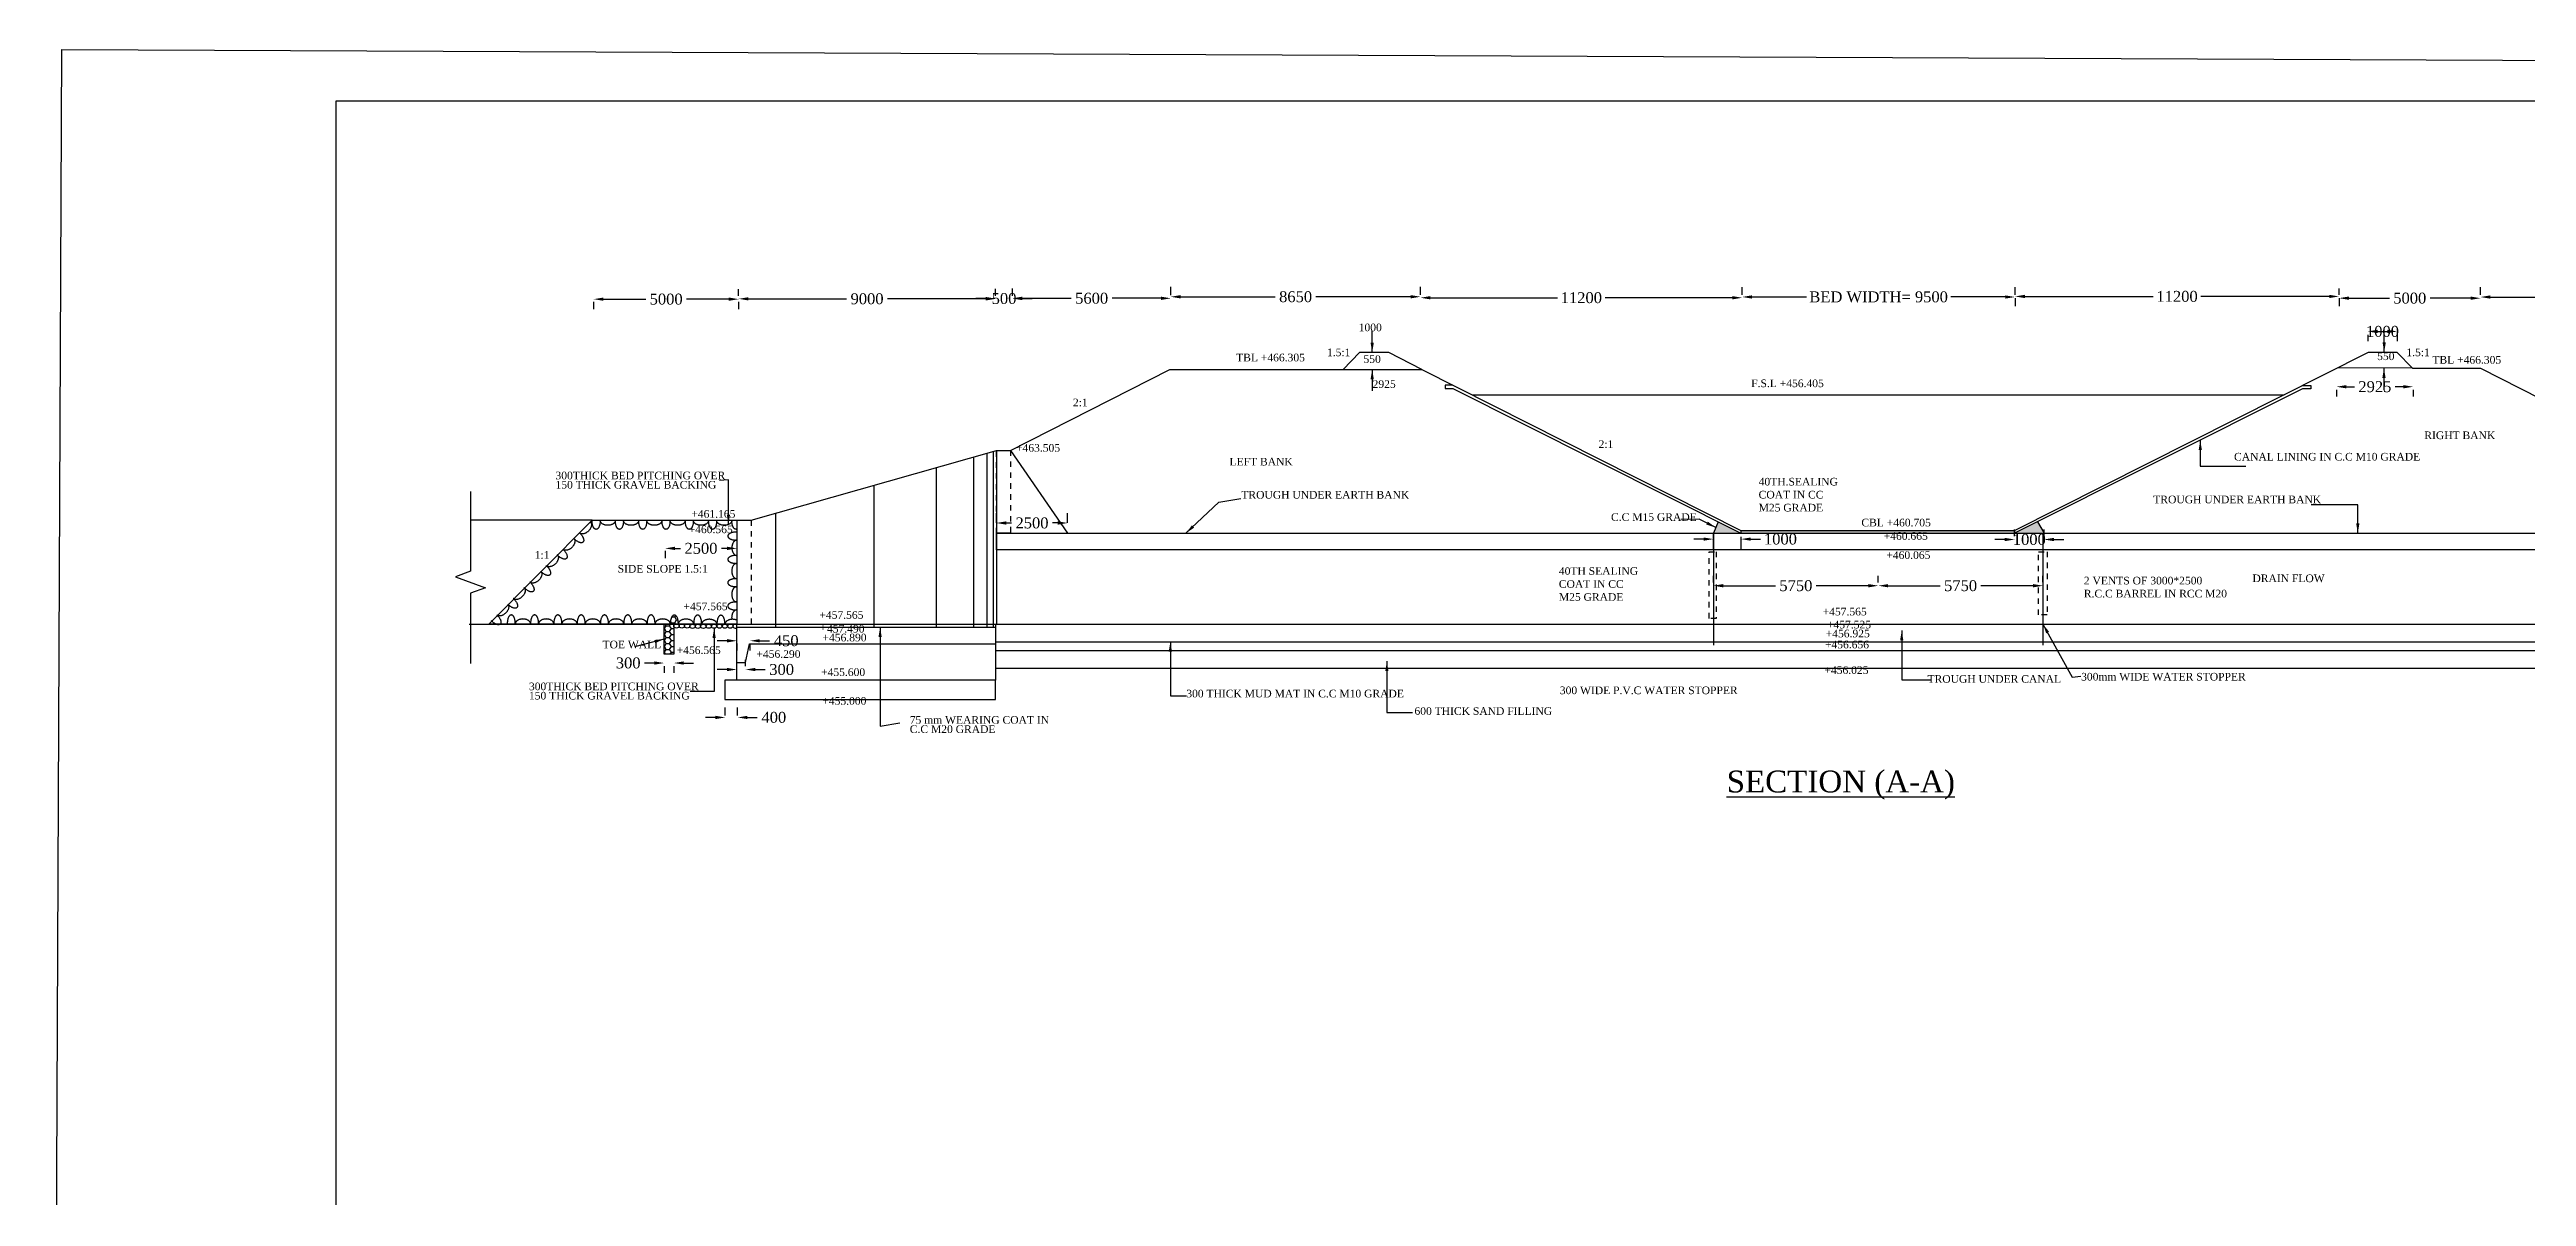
# Model space of a CAD drawing. Header units: inches. Extents: x 221.5 to 296.9, y 45.8 to 97.5.
# Drawn here: x 221.49 to 266.83, y 76.53 to 97.53 of the extents above; entities that cross this region are included whole.
import ezdxf

# ---------------------------------------------------------------- set-up
doc = ezdxf.new("R2010")
doc.units = ezdxf.units.IN
doc.header["$MEASUREMENT"] = 0
doc.linetypes.add('ACAD_ISO03W100', pattern=[30, 12, -18])
for name, color, linetype in [('DIMENSION', 7, 'Continuous'), ('DRAWING', 7, 'Continuous'), ('TEXT', 7, 'Continuous')]:
    doc.layers.add(name, color=color, linetype=linetype)
doc.styles.get("Standard").update_dxf_attribs({"font": 'TIMES_1.TTF', "height": 0.14})
doc.dimstyles.get("Standard").update_dxf_attribs({"dimtxt": 0.2, "dimasz": 0.18, "dimexe": 0.18, "dimexo": 0.0625, "dimgap": 0.09, "dimtad": 0, "dimtih": 1, "dimtoh": 1, "dimdec": 4, "dimzin": 0, "dimdsep": 46, "dimtxsty": 'Standard', "dimcen": 0.09, "dimadec": 0, "dimazin": 0, "dimtfac": 1, "dimtdec": 4, "dimtofl": 0, "dimtmove": 0, "dimatfit": 3, "dimfxl": 0, "dimtolj": 1, "dimtzin": 0, "dimarcsym": 0})
picture_1 = doc.add_image_def('image1.jpg', size_in_pixel=(7220, 4937))

# ---------------------------------------------------------------- blocks, each defined once
blk = doc.blocks.new('*D13')
at = {"layer": 'Defpoints', "color": 0, "transparency": 16777216}
for p in [(231.453, 92.973), (234.106, 92.973), (234.106, 92.958)]:
    blk.add_point(p, dxfattribs=at)
at = {"layer": 'DIMENSION', "color": 0, "lineweight": -2, "transparency": 16777216}
for p, q in [((231.633, 92.958), (232.407, 92.958)), ((233.926, 92.958), (233.153, 92.958)), ((231.453, 92.911), (231.453, 92.778)), ((234.106, 92.911), (234.106, 92.778))]:
    blk.add_line(p, q, dxfattribs=at)
at = {"layer": 'DIMENSION', "color": 0, "transparency": 16777216}
for points in [[(231.633, 92.988), (231.633, 92.928), (231.453, 92.958)], [(233.926, 92.988), (233.926, 92.928), (234.106, 92.958)]]:
    blk.add_solid(points, dxfattribs=at)
at = {"layer": 'DIMENSION', "color": 0, "transparency": 16777216, "insert": (232.78, 92.958), "char_height": 0.2, "attachment_point": 5}
blk.add_mtext('\\A1;5000', dxfattribs=at)
blk = doc.blocks.new('*D14')
at = {"layer": 'Defpoints', "color": 0, "transparency": 16777216}
for p in [(234.106, 92.958), (238.807, 92.964), (238.807, 92.958)]:
    blk.add_point(p, dxfattribs=at)
at = {"layer": 'DIMENSION', "color": 0, "lineweight": -2, "transparency": 16777216}
for p, q in [((234.106, 93.02), (234.106, 93.144)), ((234.286, 92.964), (236.083, 92.964)), ((238.627, 92.964), (236.831, 92.964)), ((238.807, 93.02), (238.807, 93.144))]:
    blk.add_line(p, q, dxfattribs=at)
at = {"layer": 'DIMENSION', "color": 0, "transparency": 16777216}
for points in [[(234.286, 92.994), (234.286, 92.934), (234.106, 92.964)], [(238.627, 92.994), (238.627, 92.934), (238.807, 92.964)]]:
    blk.add_solid(points, dxfattribs=at)
at = {"layer": 'DIMENSION', "color": 0, "transparency": 16777216, "insert": (236.457, 92.964), "char_height": 0.2, "attachment_point": 5}
blk.add_mtext('\\A1;9000', dxfattribs=at)
blk = doc.blocks.new('*D15')
at = {"layer": 'Defpoints', "color": 0, "transparency": 16777216}
for p in [(238.807, 92.958), (239.121, 92.969), (239.121, 92.958)]:
    blk.add_point(p, dxfattribs=at)
at = {"layer": 'DIMENSION', "color": 0, "lineweight": -2, "transparency": 16777216}
for p, q in [((238.627, 92.969), (238.447, 92.969)), ((238.807, 93.02), (238.807, 93.149)), ((239.121, 93.02), (239.121, 93.149)), ((239.301, 92.969), (239.481, 92.969))]:
    blk.add_line(p, q, dxfattribs=at)
at = {"layer": 'DIMENSION', "color": 0, "transparency": 16777216}
for points in [[(238.627, 92.999), (238.627, 92.939), (238.807, 92.969)], [(239.301, 92.999), (239.301, 92.939), (239.121, 92.969)]]:
    blk.add_solid(points, dxfattribs=at)
at = {"layer": 'DIMENSION', "color": 0, "transparency": 16777216, "insert": (238.964, 92.969), "char_height": 0.2, "attachment_point": 5}
blk.add_mtext('\\A1;500', dxfattribs=at)
blk = doc.blocks.new('*D16')
at = {"layer": 'Defpoints', "color": 0, "transparency": 16777216}
for p in [(239.121, 92.969), (242.015, 92.974), (242.015, 92.969)]:
    blk.add_point(p, dxfattribs=at)
at = {"layer": 'DIMENSION', "color": 0, "lineweight": -2, "transparency": 16777216}
for p, q in [((239.121, 93.031), (239.121, 93.154)), ((239.301, 92.974), (240.195, 92.974)), ((241.835, 92.974), (240.941, 92.974)), ((242.015, 93.031), (242.015, 93.154))]:
    blk.add_line(p, q, dxfattribs=at)
at = {"layer": 'DIMENSION', "color": 0, "transparency": 16777216}
for points in [[(239.301, 93.004), (239.301, 92.944), (239.121, 92.974)], [(241.835, 93.004), (241.835, 92.944), (242.015, 92.974)]]:
    blk.add_solid(points, dxfattribs=at)
at = {"layer": 'DIMENSION', "color": 0, "transparency": 16777216, "insert": (240.568, 92.974), "char_height": 0.2, "attachment_point": 5}
blk.add_mtext('\\A1;5600', dxfattribs=at)
blk = doc.blocks.new('*D17')
at = {"layer": 'Defpoints', "color": 0, "transparency": 16777216}
for p in [(242.015, 92.974), (246.586, 93.002), (246.586, 92.974)]:
    blk.add_point(p, dxfattribs=at)
at = {"layer": 'DIMENSION', "color": 0, "lineweight": -2, "transparency": 16777216}
for p, q in [((242.015, 93.036), (242.015, 93.182)), ((242.195, 93.002), (243.929, 93.002)), ((246.406, 93.002), (244.671, 93.002)), ((246.586, 93.036), (246.586, 93.182))]:
    blk.add_line(p, q, dxfattribs=at)
at = {"layer": 'DIMENSION', "color": 0, "transparency": 16777216}
for points in [[(242.195, 93.032), (242.195, 92.972), (242.015, 93.002)], [(246.406, 93.032), (246.406, 92.972), (246.586, 93.002)]]:
    blk.add_solid(points, dxfattribs=at)
at = {"layer": 'DIMENSION', "color": 0, "transparency": 16777216, "insert": (244.3, 93.002), "char_height": 0.2, "attachment_point": 5}
blk.add_mtext('\\A1;8650', dxfattribs=at)
blk = doc.blocks.new('*D18')
at = {"layer": 'Defpoints', "color": 0, "transparency": 16777216}
for p in [(246.586, 92.974), (252.474, 92.984), (252.474, 92.974)]:
    blk.add_point(p, dxfattribs=at)
at = {"layer": 'DIMENSION', "color": 0, "lineweight": -2, "transparency": 16777216}
for p, q in [((246.586, 93.036), (246.586, 93.164)), ((246.766, 92.984), (249.094, 92.984)), ((252.294, 92.984), (249.967, 92.984)), ((252.474, 93.036), (252.474, 93.164))]:
    blk.add_line(p, q, dxfattribs=at)
at = {"layer": 'DIMENSION', "color": 0, "transparency": 16777216}
for points in [[(246.766, 93.014), (246.766, 92.954), (246.586, 92.984)], [(252.294, 93.014), (252.294, 92.954), (252.474, 92.984)]]:
    blk.add_solid(points, dxfattribs=at)
at = {"layer": 'DIMENSION', "color": 0, "transparency": 16777216, "insert": (249.53, 92.984), "char_height": 0.2, "attachment_point": 5}
blk.add_mtext('\\A1;11200', dxfattribs=at)
blk = doc.blocks.new('*D19')
at = {"layer": 'Defpoints', "color": 0, "transparency": 16777216}
for p in [(252.474, 92.974), (257.468, 92.998), (257.468, 92.974)]:
    blk.add_point(p, dxfattribs=at)
at = {"layer": 'DIMENSION', "color": 0, "lineweight": -2, "transparency": 16777216}
for p, q in [((252.474, 93.036), (252.474, 93.178)), ((252.654, 92.998), (253.649, 92.998)), ((257.288, 92.998), (256.293, 92.998)), ((257.468, 93.036), (257.468, 93.178))]:
    blk.add_line(p, q, dxfattribs=at)
at = {"layer": 'DIMENSION', "color": 0, "transparency": 16777216}
for points in [[(252.654, 93.028), (252.654, 92.968), (252.474, 92.998)], [(257.288, 93.028), (257.288, 92.968), (257.468, 92.998)]]:
    blk.add_solid(points, dxfattribs=at)
at = {"layer": 'DIMENSION', "color": 0, "transparency": 16777216, "insert": (254.971, 92.998), "char_height": 0.2, "attachment_point": 5}
blk.add_mtext('\\A1;BED WIDTH= 9500', dxfattribs=at)
blk = doc.blocks.new('*D20')
at = {"layer": 'Defpoints', "color": 0, "transparency": 16777216}
for p in [(257.468, 93.036), (263.397, 93.036), (263.397, 93.008)]:
    blk.add_point(p, dxfattribs=at)
at = {"layer": 'DIMENSION', "color": 0, "lineweight": -2, "transparency": 16777216}
for p, q in [((257.468, 92.974), (257.468, 92.828)), ((257.648, 93.008), (259.996, 93.008)), ((263.217, 93.008), (260.869, 93.008)), ((263.397, 92.974), (263.397, 92.828))]:
    blk.add_line(p, q, dxfattribs=at)
at = {"layer": 'DIMENSION', "color": 0, "transparency": 16777216}
for points in [[(257.648, 93.038), (257.648, 92.978), (257.468, 93.008)], [(263.217, 93.038), (263.217, 92.978), (263.397, 93.008)]]:
    blk.add_solid(points, dxfattribs=at)
at = {"layer": 'DIMENSION', "color": 0, "transparency": 16777216, "insert": (260.433, 93.008), "char_height": 0.2, "attachment_point": 5}
blk.add_mtext('\\A1;11200', dxfattribs=at)
blk = doc.blocks.new('*D21')
at = {"layer": 'Defpoints', "color": 0, "transparency": 16777216}
for p in [(263.397, 92.974), (265.987, 92.976), (265.987, 92.974)]:
    blk.add_point(p, dxfattribs=at)
at = {"layer": 'DIMENSION', "color": 0, "lineweight": -2, "transparency": 16777216}
for p, q in [((263.397, 93.036), (263.397, 93.156)), ((263.577, 92.976), (264.319, 92.976)), ((265.807, 92.976), (265.065, 92.976)), ((265.987, 93.036), (265.987, 93.156))]:
    blk.add_line(p, q, dxfattribs=at)
at = {"layer": 'DIMENSION', "color": 0, "transparency": 16777216}
for points in [[(263.577, 93.006), (263.577, 92.946), (263.397, 92.976)], [(265.807, 93.006), (265.807, 92.946), (265.987, 92.976)]]:
    blk.add_solid(points, dxfattribs=at)
at = {"layer": 'DIMENSION', "color": 0, "transparency": 16777216, "insert": (264.692, 92.976), "char_height": 0.2, "attachment_point": 5}
blk.add_mtext('\\A1;5000', dxfattribs=at)
blk = doc.blocks.new('*D22')
at = {"layer": 'Defpoints', "color": 0, "transparency": 16777216}
for p in [(265.987, 92.974), (268.921, 92.997), (268.921, 92.974)]:
    blk.add_point(p, dxfattribs=at)
at = {"layer": 'DIMENSION', "color": 0, "lineweight": -2, "transparency": 16777216}
for p, q in [((265.987, 93.036), (265.987, 93.177)), ((266.167, 92.997), (267.081, 92.997)), ((268.741, 92.997), (267.827, 92.997)), ((268.921, 93.036), (268.921, 93.177))]:
    blk.add_line(p, q, dxfattribs=at)
at = {"layer": 'DIMENSION', "color": 0, "transparency": 16777216}
for points in [[(266.167, 93.027), (266.167, 92.967), (265.987, 92.997)], [(268.741, 93.027), (268.741, 92.967), (268.921, 92.997)]]:
    blk.add_solid(points, dxfattribs=at)
at = {"layer": 'DIMENSION', "color": 0, "transparency": 16777216, "insert": (267.454, 92.997), "char_height": 0.2, "attachment_point": 5}
blk.add_mtext('\\A1;5600', dxfattribs=at)
blk = doc.blocks.new('*D24')
at = {"layer": 'Defpoints', "color": 0, "transparency": 16777216}
for p in [(263.922, 92.369), (264.463, 92.369), (264.463, 92.367)]:
    blk.add_point(p, dxfattribs=at)
at = {"layer": 'DIMENSION', "color": 0, "lineweight": -2, "transparency": 16777216}
for p, q in [((263.922, 92.307), (263.922, 92.187)), ((264.102, 92.367), (264.283, 92.367)), ((264.463, 92.307), (264.463, 92.187))]:
    blk.add_line(p, q, dxfattribs=at)
at = {"layer": 'DIMENSION', "color": 0, "transparency": 16777216}
for points in [[(264.102, 92.397), (264.102, 92.337), (263.922, 92.367)], [(264.283, 92.397), (264.283, 92.337), (264.463, 92.367)]]:
    blk.add_solid(points, dxfattribs=at)
at = {"layer": 'DIMENSION', "color": 0, "transparency": 16777216, "insert": (264.192, 92.367), "char_height": 0.2, "attachment_point": 5}
blk.add_mtext('\\A1;1000', dxfattribs=at)
blk = doc.blocks.new('*D25')
at = {"layer": 'Defpoints', "color": 0, "transparency": 16777216}
for p in [(263.349, 91.363), (264.756, 91.363), (264.756, 91.355)]:
    blk.add_point(p, dxfattribs=at)
at = {"layer": 'DIMENSION', "color": 0, "lineweight": -2, "transparency": 16777216}
for p, q in [((263.349, 91.3), (263.349, 91.175)), ((263.529, 91.355), (263.68, 91.355)), ((264.576, 91.355), (264.425, 91.355)), ((264.756, 91.3), (264.756, 91.175))]:
    blk.add_line(p, q, dxfattribs=at)
at = {"layer": 'DIMENSION', "color": 0, "transparency": 16777216}
for points in [[(263.529, 91.385), (263.529, 91.325), (263.349, 91.355)], [(264.576, 91.385), (264.576, 91.325), (264.756, 91.355)]]:
    blk.add_solid(points, dxfattribs=at)
at = {"layer": 'DIMENSION', "color": 0, "transparency": 16777216, "insert": (264.053, 91.355), "char_height": 0.2, "attachment_point": 5}
blk.add_mtext('\\A1;2925', dxfattribs=at)
blk = doc.blocks.new('*D28')
at = {"layer": 'Defpoints', "color": 0, "transparency": 16777216}
for p in [(232.759, 88.414), (234.075, 88.414), (232.759, 88.396)]:
    blk.add_point(p, dxfattribs=at)
at = {"layer": 'DIMENSION', "color": 0, "lineweight": -2, "transparency": 16777216}
for p, q in [((232.759, 88.351), (232.759, 88.216)), ((232.939, 88.396), (233.04, 88.396)), ((233.895, 88.396), (233.794, 88.396)), ((234.075, 88.351), (234.075, 88.216))]:
    blk.add_line(p, q, dxfattribs=at)
at = {"layer": 'DIMENSION', "color": 0, "transparency": 16777216}
for points in [[(232.939, 88.426), (232.939, 88.366), (232.759, 88.396)], [(233.895, 88.426), (233.895, 88.366), (234.075, 88.396)]]:
    blk.add_solid(points, dxfattribs=at)
at = {"layer": 'DIMENSION', "color": 0, "transparency": 16777216, "insert": (233.417, 88.396), "char_height": 0.2, "attachment_point": 5}
blk.add_mtext('\\A1;2500', dxfattribs=at)
blk = doc.blocks.new('*D29')
at = {"layer": 'Defpoints', "color": 0, "transparency": 16777216}
for p in [(234.075, 86.718), (234.314, 86.718), (234.314, 86.705)]:
    blk.add_point(p, dxfattribs=at)
at = {"layer": 'DIMENSION', "color": 0, "lineweight": -2, "transparency": 16777216}
for p, q in [((233.895, 86.705), (233.715, 86.705)), ((234.075, 86.655), (234.075, 86.525)), ((234.314, 86.655), (234.314, 86.525)), ((234.494, 86.705), (234.674, 86.705))]:
    blk.add_line(p, q, dxfattribs=at)
at = {"layer": 'DIMENSION', "color": 0, "transparency": 16777216}
for points in [[(233.895, 86.735), (233.895, 86.675), (234.075, 86.705)], [(234.494, 86.735), (234.494, 86.675), (234.314, 86.705)]]:
    blk.add_solid(points, dxfattribs=at)
at = {"layer": 'DIMENSION', "color": 0, "transparency": 16777216, "insert": (234.978, 86.705), "char_height": 0.2, "attachment_point": 5}
blk.add_mtext('\\A1;450', dxfattribs=at)
blk = doc.blocks.new('*D30')
at = {"layer": 'Defpoints', "color": 0, "transparency": 16777216}
for p in [(234.075, 86.176), (234.234, 86.179), (234.234, 86.176)]:
    blk.add_point(p, dxfattribs=at)
at = {"layer": 'DIMENSION', "color": 0, "lineweight": -2, "transparency": 16777216}
for p, q in [((233.895, 86.179), (233.715, 86.179)), ((234.075, 86.239), (234.075, 86.359)), ((234.234, 86.239), (234.234, 86.359)), ((234.414, 86.179), (234.594, 86.179))]:
    blk.add_line(p, q, dxfattribs=at)
at = {"layer": 'DIMENSION', "color": 0, "transparency": 16777216}
for points in [[(233.895, 86.209), (233.895, 86.149), (234.075, 86.179)], [(234.414, 86.209), (234.414, 86.149), (234.234, 86.179)]]:
    blk.add_solid(points, dxfattribs=at)
at = {"layer": 'DIMENSION', "color": 0, "transparency": 16777216, "insert": (234.894, 86.179), "char_height": 0.2, "attachment_point": 5}
blk.add_mtext('\\A1;300', dxfattribs=at)
blk = doc.blocks.new('*D31')
at = {"layer": 'Defpoints', "color": 0, "transparency": 16777216}
for p in [(233.863, 85.277), (234.088, 85.302), (234.088, 85.277)]:
    blk.add_point(p, dxfattribs=at)
at = {"layer": 'DIMENSION', "color": 0, "lineweight": -2, "transparency": 16777216}
for p, q in [((233.683, 85.302), (233.503, 85.302)), ((233.863, 85.339), (233.863, 85.482)), ((234.088, 85.339), (234.088, 85.482)), ((234.268, 85.302), (234.448, 85.302))]:
    blk.add_line(p, q, dxfattribs=at)
at = {"layer": 'DIMENSION', "color": 0, "transparency": 16777216}
for points in [[(233.683, 85.332), (233.683, 85.272), (233.863, 85.302)], [(234.268, 85.332), (234.268, 85.272), (234.088, 85.302)]]:
    blk.add_solid(points, dxfattribs=at)
at = {"layer": 'DIMENSION', "color": 0, "transparency": 16777216, "insert": (234.751, 85.302), "char_height": 0.2, "attachment_point": 5}
blk.add_mtext('\\A1;400', dxfattribs=at)
blk = doc.blocks.new('*D32')
at = {"layer": 'Defpoints', "color": 0, "transparency": 16777216}
for p in [(232.745, 86.305), (232.919, 86.305), (232.919, 86.298)]:
    blk.add_point(p, dxfattribs=at)
at = {"layer": 'DIMENSION', "color": 0, "lineweight": -2, "transparency": 16777216}
for p, q in [((232.565, 86.298), (232.385, 86.298)), ((232.745, 86.242), (232.745, 86.118)), ((232.919, 86.242), (232.919, 86.118)), ((233.099, 86.298), (233.279, 86.298))]:
    blk.add_line(p, q, dxfattribs=at)
at = {"layer": 'DIMENSION', "color": 0, "transparency": 16777216}
for points in [[(232.565, 86.328), (232.565, 86.268), (232.745, 86.298)], [(233.099, 86.328), (233.099, 86.268), (232.919, 86.298)]]:
    blk.add_solid(points, dxfattribs=at)
at = {"layer": 'DIMENSION', "color": 0, "transparency": 16777216, "insert": (232.085, 86.298), "char_height": 0.2, "attachment_point": 5}
blk.add_mtext('\\A1;300', dxfattribs=at)
blk = doc.blocks.new('*D33')
at = {"layer": 'Defpoints', "color": 0, "transparency": 16777216}
for p in [(257.459, 88.559), (257.999, 88.559), (257.999, 88.559)]:
    blk.add_point(p, dxfattribs=at)
at = {"layer": 'DIMENSION', "color": 0, "lineweight": -2, "transparency": 16777216}
for p, q in [((257.279, 88.559), (257.099, 88.559)), ((257.459, 88.622), (257.459, 88.739)), ((257.999, 88.622), (257.999, 88.739)), ((258.179, 88.559), (258.359, 88.559))]:
    blk.add_line(p, q, dxfattribs=at)
at = {"layer": 'DIMENSION', "color": 0, "transparency": 16777216}
for points in [[(257.279, 88.589), (257.279, 88.529), (257.459, 88.559)], [(258.179, 88.589), (258.179, 88.529), (257.999, 88.559)]]:
    blk.add_solid(points, dxfattribs=at)
at = {"layer": 'DIMENSION', "color": 0, "transparency": 16777216, "insert": (257.729, 88.559), "char_height": 0.2, "attachment_point": 5}
blk.add_mtext('\\A1;1000', dxfattribs=at)
blk = doc.blocks.new('*D34')
at = {"layer": 'Defpoints', "color": 0, "transparency": 16777216}
for p in [(251.947, 88.672), (252.451, 88.672), (252.451, 88.566)]:
    blk.add_point(p, dxfattribs=at)
at = {"layer": 'DIMENSION', "color": 0, "lineweight": -2, "transparency": 16777216}
for p, q in [((251.767, 88.566), (251.587, 88.566)), ((251.947, 88.61), (251.947, 88.386)), ((252.451, 88.61), (252.451, 88.386)), ((252.631, 88.566), (252.811, 88.566))]:
    blk.add_line(p, q, dxfattribs=at)
at = {"layer": 'DIMENSION', "color": 0, "transparency": 16777216}
for points in [[(251.767, 88.596), (251.767, 88.536), (251.947, 88.566)], [(252.631, 88.596), (252.631, 88.536), (252.451, 88.566)]]:
    blk.add_solid(points, dxfattribs=at)
at = {"layer": 'DIMENSION', "color": 0, "transparency": 16777216, "insert": (253.174, 88.566), "char_height": 0.2, "attachment_point": 5}
blk.add_mtext('\\A1;1000', dxfattribs=at)
blk = doc.blocks.new('*D35')
at = {"layer": 'Defpoints', "color": 0, "transparency": 16777216}
for p in [(251.947, 87.71), (254.965, 87.713), (254.965, 87.71)]:
    blk.add_point(p, dxfattribs=at)
at = {"layer": 'DIMENSION', "color": 0, "lineweight": -2, "transparency": 16777216}
for p, q in [((251.947, 87.772), (251.947, 87.893)), ((252.127, 87.713), (253.083, 87.713)), ((254.785, 87.713), (253.829, 87.713)), ((254.965, 87.772), (254.965, 87.893))]:
    blk.add_line(p, q, dxfattribs=at)
at = {"layer": 'DIMENSION', "color": 0, "transparency": 16777216}
for points in [[(252.127, 87.743), (252.127, 87.683), (251.947, 87.713)], [(254.785, 87.743), (254.785, 87.683), (254.965, 87.713)]]:
    blk.add_solid(points, dxfattribs=at)
at = {"layer": 'DIMENSION', "color": 0, "transparency": 16777216, "insert": (253.456, 87.713), "char_height": 0.2, "attachment_point": 5}
blk.add_mtext('\\A1;5750', dxfattribs=at)
blk = doc.blocks.new('*D36')
at = {"layer": 'Defpoints', "color": 0, "transparency": 16777216}
for p in [(254.965, 87.713), (257.978, 87.713), (257.978, 87.713)]:
    blk.add_point(p, dxfattribs=at)
at = {"layer": 'DIMENSION', "color": 0, "lineweight": -2, "transparency": 16777216}
for p, q in [((254.965, 87.775), (254.965, 87.893)), ((255.145, 87.713), (256.098, 87.713)), ((257.798, 87.713), (256.844, 87.713)), ((257.978, 87.775), (257.978, 87.893))]:
    blk.add_line(p, q, dxfattribs=at)
at = {"layer": 'DIMENSION', "color": 0, "transparency": 16777216}
for points in [[(255.145, 87.743), (255.145, 87.683), (254.965, 87.713)], [(257.798, 87.743), (257.798, 87.683), (257.978, 87.713)]]:
    blk.add_solid(points, dxfattribs=at)
at = {"layer": 'DIMENSION', "color": 0, "transparency": 16777216, "insert": (256.471, 87.713), "char_height": 0.2, "attachment_point": 5}
blk.add_mtext('\\A1;5750 ', dxfattribs=at)
blk = doc.blocks.new('*D38')
at = {"layer": 'Defpoints', "color": 0, "transparency": 16777216}
for p in [(238.824, 88.861), (238.824, 88.804), (240.128, 88.804)]:
    blk.add_point(p, dxfattribs=at)
at = {"layer": 'DIMENSION', "color": 0, "lineweight": -2, "transparency": 16777216}
for p, q in [((238.824, 88.866), (238.824, 89.041)), ((239.004, 88.861), (239.099, 88.861)), ((239.948, 88.861), (239.853, 88.861)), ((240.128, 88.866), (240.128, 89.041))]:
    blk.add_line(p, q, dxfattribs=at)
at = {"layer": 'DIMENSION', "color": 0, "transparency": 16777216}
for points in [[(239.004, 88.891), (239.004, 88.831), (238.824, 88.861)], [(239.948, 88.891), (239.948, 88.831), (240.128, 88.861)]]:
    blk.add_solid(points, dxfattribs=at)
at = {"layer": 'DIMENSION', "color": 0, "transparency": 16777216, "insert": (239.476, 88.861), "char_height": 0.2, "attachment_point": 5}
blk.add_mtext('\\A1;2500', dxfattribs=at)

msp = doc.modelspace()

# ---------------------------------------------------------------- hatches: boundary and pattern name
at = {"layer": 'DRAWING'}
h = msp.add_hatch(dxfattribs=at)
h.set_pattern_fill('AR-CONC', color=256, scale=0.005, style=0)
h.set_pattern_definition([(50, (0, 0), (0.035863009, -0.0031376067), [0.00375, -0.04125]), (355, (0, 0), (-0.0069375667, 0.0376096067), [0.003, -0.033]), (100.4514, (0.00299, -0.00026), (0.028925469, 0.034471977), [0.0031870095, -0.0350571056]), (46.1842, (0, 0.01), (0.0533620524, -0.008275951), [0.005625, -0.061875]), (96.6356, (0.004447, 0.00931), (0.046733135, 0.048705894), [0.004780514, -0.05258565]), (351.1842, (0, 0.01), (0.046733097, 0.04870593), [0.0045, -0.0495]), (21, (0.005, 0.0075), (0.0298453526, -0.0201309445), [0.00375, -0.04125]), (326, (0.005, 0.0075), (0.0121657666, 0.0362575023), [0.003, -0.033]), (71.4514, (0.007487, 0.005822), (0.0420111314, 0.016126525), [0.0031870095, -0.0350571056]), (37.5, (0, 0), (0.00060799277, 0.0166446927), [0, -0.0326, 0, -0.0335, 0, -0.033125]), (7.5, (0, 0), (0.0131534769, 0.0197205856), [0, -0.0191, 0, -0.03185, 0, -0.012625]), (327.5, (-0.01115, 0), (0.0266911218, -0.0011277436), [0, -0.0125, 0, -0.039, 0, -0.05175]), (317.5, (-0.01615, 0), (0.0291593085, 0.0050052491), [0, -0.01625, 0, -0.0259, 0, -0.03675])])
h.paths.add_polyline_path([(252.03469, 88.8817), (251.94683, 88.67245), (252.45099, 88.67245)])
h.paths.add_polyline_path([(257.45923, 88.72178), (252.45099, 88.72178), (252.45099, 88.67245), (257.45923, 88.67245)])
h.paths.add_polyline_path([(257.88121, 88.88402), (257.45923, 88.67245), (257.99977, 88.67245)])
h = msp.add_hatch(dxfattribs=at)
h.set_pattern_fill('HONEY', color=256, scale=0.5, style=0)
edge = h.paths.add_edge_path()
edge.add_line((232.9192, 87.0121), (232.85758, 87.0121))
edge.add_ellipse((232.93021, 87.02761), major_axis=(0, 0.1484), ratio=0.49206342, start_angle=455.998984, end_angle=456.73639, ccw=False)
edge.add_ellipse((232.93021, 87.02761), major_axis=(0, 0.1484), ratio=0.49206342, start_angle=264.001016, end_angle=455.998984)
edge.add_line((232.85758, 87.0121), (232.745, 87.0121))
edge.add_line((232.745, 87.0121), (232.745, 86.46075))
edge.add_line((232.745, 86.46075), (232.9192, 86.46075))
edge.add_line((232.9192, 86.46075), (232.9192, 87.0121))
h = msp.add_hatch(dxfattribs=at)
h.set_pattern_fill('HEX', color=256, scale=0.09, style=0)
edge = h.paths.add_edge_path()
edge.add_line((232.9192, 87.0121), (232.85758, 87.0121))
edge.add_ellipse((232.93021, 87.02761), major_axis=(0, 0.1484), ratio=0.49206342, start_angle=455.998984, end_angle=456.73639, ccw=False)
edge.add_ellipse((232.93021, 87.02761), major_axis=(0, 0.1484), ratio=0.49206342, start_angle=453.548338, end_angle=455.998984)
edge.add_line((232.85758, 87.0121), (232.745, 87.0121))
edge.add_line((232.745, 87.0121), (232.745, 86.46075))
edge.add_line((232.745, 86.46075), (232.9192, 86.46075))
edge.add_line((232.9192, 86.46075), (232.9192, 87.0121))
edge = h.paths.add_edge_path()
edge.add_line((232.9192, 87.0121), (232.85758, 87.0121))
edge.add_ellipse((232.93021, 87.02761), major_axis=(0, 0.1484), ratio=0.49206342, start_angle=455.998984, end_angle=456.73639, ccw=False)
edge.add_ellipse((232.93021, 87.02761), major_axis=(0, 0.1484), ratio=0.49206342, start_angle=453.548338, end_angle=455.998984)
edge.add_line((232.85758, 87.0121), (232.745, 87.0121))
edge.add_line((232.745, 87.0121), (232.745, 86.46075))
edge.add_line((232.745, 86.46075), (232.9192, 86.46075))
edge.add_line((232.9192, 86.46075), (232.9192, 87.0121))

# ---------------------------------------------------------------- linework, layer by layer
at = {"layer": 'DIMENSION'}
msp.add_lwpolyline([(226.739, 96.58644), (292.83485, 96.58644), (292.83485, 48.2), (226.739, 48.2)], close=True, dxfattribs=at)
at = {"layer": 'DRAWING'}
for p, q in [((238.82434, 90.18783), (239.08237, 90.18783)), ((239.08237, 88.67245), (238.82434, 88.67245))]:
    msp.add_line(p, q, dxfattribs=at)
at = {"layer": 'DRAWING', "linetype": 'ACAD_ISO03W100', "ltscale": 0.005}
for p, q in [((238.82434, 88.67245), (238.82434, 90.18783)), ((239.08237, 90.18783), (239.08237, 88.67245))]:
    msp.add_line(p, q, dxfattribs=at)
at = {"layer": 'DRAWING'}
for points in [[(239.08237, 90.18783), (242.00059, 91.6713), (246.56495, 91.6713), (246.61244, 91.6713), (252.45099, 88.72178), (252.45099, 88.67245)], [(246.61244, 91.6713), (246.0039, 91.98117), (245.47278, 91.98117), (245.16801, 91.6713)], [(257.45923, 88.72178), (263.93502, 91.9856), (264.45723, 91.9856), (264.74056, 91.69229), (263.3754, 91.70356)], [(264.74056, 91.69229), (265.98617, 91.69229), (268.92804, 90.19974)], [(247.17877, 91.3852), (247.03486, 91.3852), (247.03486, 91.32178), (247.17997, 91.32178), (252.45099, 88.67245)], [(247.53099, 91.20727), (262.39232, 91.20808)], [(262.73048, 91.37852), (262.88378, 91.37852), (262.88378, 91.31417), (262.72838, 91.31417), (257.45923, 88.67245)], [(234.07456, 88.91081), (234.33765, 88.91081), (238.82434, 90.18783), (238.82434, 87.0121)], [(237.72058, 89.87367), (237.72058, 86.95279)], [(238.40461, 90.06837), (238.40461, 86.95279)], [(238.64989, 90.13818), (238.64989, 86.95279)], [(238.76273, 90.17029), (238.76273, 86.95279)], [(239.08237, 90.18783), (240.1266, 88.67245)], [(236.5792, 89.54881), (236.5792, 86.95279)], [(231.4258, 88.91081), (229.19754, 88.91081)], [(234.78261, 89.03745), (234.78261, 86.95279)], [(252.03469, 88.8817), (251.94683, 88.67245)], [(257.88121, 88.88402), (257.99977, 88.67245)], [(252.45099, 88.72178), (257.45923, 88.72178), (257.45923, 88.67245)], [(257.97776, 88.67245), (257.97776, 86.62488)], [(251.94683, 88.36965), (251.94683, 86.62566)], [(229.17644, 87.0121), (272.73947, 87.0121)], [(234.07456, 86.95279), (238.80806, 86.95279)], [(234.07456, 86.31001), (234.23273, 86.31001), (234.30817, 86.65139), (238.80476, 86.65139), (238.80806, 86.65139)], [(238.80806, 86.68789), (269.17407, 86.68789)], [(238.80806, 86.5269), (269.17407, 86.5269)], [(238.80806, 86.20635), (269.17407, 86.20635)]]:
    msp.add_lwpolyline(points, dxfattribs=at)
at = {"layer": 'DRAWING', "linetype": 'Continuous'}
msp.add_lwpolyline([(229.19754, 89.43666), (229.19754, 87.97667), (228.92279, 87.87667), (229.47228, 87.67667), (229.19754, 87.57667), (229.19754, 86.29182)], dxfattribs=at)
at = {"layer": 'DRAWING'}
for points in [[(234.07456, 87.0121), (229.53679, 87.0121), (231.4258, 88.91081), (234.07456, 88.91081)], [(238.82434, 88.67245), (251.94683, 88.67245), (251.94683, 88.36965), (238.82434, 88.36965)], [(251.94683, 88.67245), (269.18189, 88.67245), (269.18189, 88.37106), (251.94683, 88.36965)], [(232.745, 87.0121), (232.9192, 87.0121), (232.9192, 86.46075), (232.745, 86.46075)], [(234.07456, 87.0121), (238.80806, 87.0121), (238.80806, 85.98596), (234.07456, 85.98596)], [(238.80806, 85.98596), (233.85487, 85.98596), (233.85487, 85.63236), (238.80806, 85.63236)]]:
    msp.add_lwpolyline(points, close=True, dxfattribs=at)
at = {"layer": 'DRAWING', "linetype": 'ACAD_ISO03W100', "ltscale": 0.005}
msp.add_lwpolyline([(234.33765, 88.91081), (234.33765, 87.0121)], dxfattribs=at)
for points in [[(251.86797, 88.33449), (251.9971, 88.33449), (251.9971, 87.11534), (251.86797, 87.11534)], [(257.89782, 88.33556), (258.05251, 88.33556), (258.05251, 87.17937), (257.89782, 87.17937)]]:
    msp.add_lwpolyline(points, close=True, dxfattribs=at)
at = {"layer": 'DRAWING', "linetype": 'ACAD_ISO03W100', "extrusion": (0, 0, -1)}
for centre, major_axis, ratio, start_param, end_param in [((231.2939, 88.77963), (-0.09991, -0.09902), 0.6527888, 3.14159265, 6.28318531), ((231.49832, 88.8934), (0, -0.1484), 0.49206342, 4.5948168, 7.97155381), ((231.71151, 88.91081), (-0.14067, 0), 0.6527888, 3.14159265, 6.28318531), ((231.92469, 88.8934), (0, -0.1484), 0.49206342, 4.5948168, 7.97155381), ((232.13788, 88.91081), (-0.14067, 0), 0.6527888, 3.14159265, 6.28318531), ((232.35106, 88.8934), (0, -0.1484), 0.49206342, 4.5948168, 7.97155381), ((232.56425, 88.91081), (-0.14067, 0), 0.6527888, 3.14159265, 6.28318531), ((232.77743, 88.8934), (0, -0.1484), 0.49206342, 4.5948168, 7.97155381), ((232.99062, 88.91081), (-0.14067, 0), 0.6527888, 3.14159265, 6.28318531), ((233.20381, 88.8934), (0, -0.1484), 0.49206342, 4.5948168, 7.97155381), ((233.41699, 88.91081), (-0.14067, 0), 0.6527888, 3.14159265, 6.28318531), ((233.63018, 88.8934), (0, -0.1484), 0.49206342, 4.5948168, 7.97155381), ((233.84336, 88.91081), (-0.14067, 0), 0.6527888, 3.14159265, 6.28318531), ((234.05655, 88.8934), (0, -0.1484), 0.49206342, 6.03396817, 7.97155381), ((230.99106, 88.4795), (-0.09991, -0.09902), 0.6527888, 3.14159265, 6.28318531), ((231.15473, 88.6172), (0.10446, -0.1054), 0.49206342, 4.5948168, 7.97155381), ((230.38537, 87.87923), (-0.09991, -0.09902), 0.6527888, 3.14159265, 6.28318531), ((230.54905, 88.01694), (0.10446, -0.1054), 0.49206342, 4.5948168, 7.97155381), ((230.68822, 88.17937), (-0.09991, -0.09902), 0.6527888, 3.14159265, 6.28318531), ((230.85189, 88.31707), (0.10446, -0.1054), 0.49206342, 4.5948168, 7.97155381), ((230.08253, 87.5791), (-0.09991, -0.09902), 0.6527888, 3.14159265, 6.28318531), ((230.08253, 87.5791), (-0.09991, -0.09902), 0.6527888, 3.14159265, 4.31974476), ((230.24621, 87.7168), (0.10446, -0.1054), 0.49206342, 4.5948168, 7.97155381), ((229.64053, 87.11654), (0.10446, -0.1054), 0.49206342, 4.5948168, 7.97155381), ((229.77969, 87.27897), (-0.09991, -0.09902), 0.6527888, 3.14159265, 6.28318531), ((229.94337, 87.41667), (0.10446, -0.1054), 0.49206342, 4.5948168, 7.97155381)]:
    msp.add_ellipse(centre, major_axis=major_axis, ratio=ratio, start_param=start_param, end_param=end_param, dxfattribs=at)
at = {"layer": 'DRAWING', "linetype": 'ACAD_ISO03W100'}
for centre, major_axis, ratio, start_param, end_param in [((234.05715, 88.62114), (-0.1484, 0), 0.49206342, 4.5948168, 7.97155381), ((234.07456, 88.40795), (0, -0.14067), 0.6527888, 3.14159265, 6.28318531), ((234.05715, 88.19477), (-0.1484, 0), 0.49206342, 4.5948168, 7.97155381), ((234.07266, 87.98155), (0, -0.14067), 0.6527888, 3.14159265, 6.28318531), ((234.05525, 87.76836), (-0.1484, 0), 0.49206342, 4.5948168, 7.97155381), ((234.05525, 87.76836), (-0.1484, 0), 0.49206342, 4.5948168, 7.97155381), ((234.07266, 87.55518), (0, -0.14067), 0.6527888, 3.14159265, 4.80167733), ((234.07266, 87.55518), (0, -0.14067), 0.6527888, 3.14159265, 6.28318531), ((229.94558, 87.02951), (0, 0.1484), 0.49206342, 4.5948168, 7.97155381), ((230.15876, 87.0121), (-0.14067, 0), 0.6527888, 3.14159265, 6.28318531), ((230.37195, 87.02951), (0, 0.1484), 0.49206342, 4.5948168, 7.97155381), ((230.58513, 87.0121), (-0.14067, 0), 0.6527888, 3.14159265, 6.28318531), ((230.79832, 87.02951), (0, 0.1484), 0.49206342, 4.5948168, 7.97155381), ((231.0115, 87.0121), (-0.14067, 0), 0.6527888, 3.14159265, 6.28318531), ((231.22469, 87.02951), (0, 0.1484), 0.49206342, 4.5948168, 7.97155381), ((231.43788, 87.0121), (-0.14067, 0), 0.6527888, 3.14159265, 6.28318531), ((231.65106, 87.02951), (0, 0.1484), 0.49206342, 4.5948168, 7.97155381), ((231.86425, 87.0121), (-0.14067, 0), 0.6527888, 3.14159265, 6.28318531), ((232.07743, 87.02951), (0, 0.1484), 0.49206342, 4.5948168, 7.97155381), ((232.29062, 87.0121), (-0.14067, 0), 0.6527888, 3.14159265, 6.28318531), ((232.5038, 87.02951), (0, 0.1484), 0.49206342, 4.5948168, 7.97155381), ((232.71699, 87.0121), (-0.14067, 0), 0.6527888, 3.14159265, 6.28318531), ((232.93021, 87.02761), (0, 0.1484), 0.49206342, 4.5948168, 7.97155381), ((233.14339, 87.0102), (-0.14067, 0), 0.6527888, 3.14159265, 6.28318531), ((233.35658, 87.02761), (0, 0.1484), 0.49206342, 4.5948168, 7.97155381), ((233.56959, 87.00631), (-0.14067, 0), 0.6527888, 3.14159265, 6.28318531), ((233.78277, 87.02372), (0, 0.1484), 0.49206342, 4.5948168, 7.97155381), ((233.99596, 87.00631), (-0.14067, 0), 0.6527888, 4.11948355, 6.28318531), ((234.05525, 87.34199), (-0.1484, 0), 0.49206342, 4.5948168, 7.97155381), ((234.07076, 87.12878), (0, -0.14067), 0.6527888, 3.14159265, 4.93567143)]:
    msp.add_ellipse(centre, major_axis=major_axis, ratio=ratio, start_param=start_param, end_param=end_param, dxfattribs=at)
at = {"layer": 'DRAWING'}
for centre in [(232.96846, 86.97418), (233.06698, 86.9749), (233.1655, 86.97562), (233.26319, 86.96921), (233.36172, 86.96993), (233.46024, 86.97064), (233.55876, 86.97099), (233.65728, 86.97171), (233.7558, 86.97242), (233.85432, 86.97288), (233.95284, 86.97336)]:
    msp.add_ellipse(centre, major_axis=(-0.04926, -0.00036), ratio=0.76973067, dxfattribs=at)
msp.add_ellipse((234.05136, 86.97408), major_axis=(-0.04926, -0.00036), ratio=0.76973067, start_param=4.21641137, end_param=8.33875797, dxfattribs=at)

# ---------------------------------------------------------------- texts
at = {"layer": 'DIMENSION'}
for s, p in [('1000', (245.45519, 92.371)), ('1.5:1', (244.8744, 91.9142)), ('1.5:1', (264.63031, 91.91451)), ('TBL +466.305', (243.21189, 91.81993)), ('550', (245.5423, 91.79093)), ('550', (264.09475, 91.84319)), ('TBL +466.305', (265.10637, 91.77782)), ('2:1', (240.22487, 90.99713)), ('2925', (245.70928, 91.33412)), ('F.S.L +456.405', (252.6381, 91.34747)), ('+463.505', (239.1834, 90.16642)), ('2:1', (249.84571, 90.23449)), ('RIGHT BANK', (264.95848, 90.39631)), ('LEFT BANK ', (243.09091, 89.91377)), ('CANAL LINING IN C.C M10 GRADE ', (261.47579, 90.0042)), ('TROUGH UNDER EARTH BANK', (243.30789, 89.30699)), ('40TH.SEALING', (252.775, 89.54752)), ('COAT IN CC', (252.775, 89.30982)), ('TROUGH UNDER EARTH BANK', (259.9975, 89.22161)), ('+461.165', (233.24048, 88.95735)), ('C.C M15 GRADE', (250.07337, 88.89949)), ('M25 GRADE ', (252.775, 89.07211)), ('CBL +460.705', (254.65557, 88.79883)), ('+460.565', (233.19163, 88.67505)), ('+460.665', (255.06394, 88.55263)), ('1:1', (230.37471, 88.20703)), ('SIDE SLOPE 1.5:1', (231.89286, 87.95225)), ('40TH SEALING ', (249.11865, 87.91224)), ('+460.065', (255.11177, 88.20355)), ('M25 GRADE', (249.11865, 87.43682)), ('COAT IN CC ', (249.11865, 87.67453)), ('R.C.C BARREL IN RCC M20', (258.72696, 87.49921)), ('2 VENTS OF 3000*2500', (258.72696, 87.73692)), ('DRAIN FLOW', (261.81271, 87.77854)), ('+457.565', (233.09775, 87.26496)), ('+457.565', (235.58409, 87.10662)), ('+457.565', (253.94621, 87.16977)), ('+457.525', (254.02575, 86.93143)), ('TOE WALL', (231.61572, 86.56676)), ('+456.565', (232.97211, 86.46313)), ('+', (235.59291, 86.88179)), ('+456.890', (235.64147, 86.69443)), ('457.490', (235.72312, 86.85534)), ('+456.656', (253.98832, 86.56692)), ('+456.925', (254.00235, 86.76787)), ('+456.290', (234.43197, 86.39257)), ('+455.600', (235.61553, 86.06067)), ('+456.025', (253.97888, 86.09826)), ('300 THICK MUD MAT IN C.C M10 GRADE', (242.29978, 85.66884)), ('300 WIDE P.V.C WATER STOPPER', (249.13639, 85.72789)), ('TROUGH UNDER CANAL', (255.86601, 85.93647)), ('+455.000', (235.63806, 85.53451)), ('600 THICK SAND FILLING', (246.47609, 85.34912))]:
    msp.add_text(s, height=0.14, dxfattribs=at).set_placement(p)
at = {"layer": 'TEXT', "linetype": 'ACAD_ISO03W100'}
for s, height, p in [('300THICK BED PITCHING OVER', 0.14, (230.75455, 89.66068)), ('150 THICK GRAVEL BACKING', 0.14, (230.75455, 89.49089)), ('300THICK BED PITCHING OVER', 0.14, (230.26882, 85.80031)), ('150 THICK GRAVEL BACKING', 0.14, (230.26882, 85.63052)), ('300mm WIDE WATER STOPPER', 0.14, (258.67681, 85.97755)), ('75 mm WEARING COAT IN ', 0.14, (237.23894, 85.18706)), ('C.C M20 GRADE', 0.14, (237.23894, 85.01726)), ('%%USECTION (A-A)', 0.4, (252.18945, 83.92914))]:
    msp.add_text(s, height=height, dxfattribs=at).set_placement(p)

# ---------------------------------------------------------------- dimensions: what is measured, and where the dimension line sits
at = {"layer": 'DIMENSION'}
for base, p1, p2, text, picture, middle in [((257.46846, 92.99795), (252.47431, 92.97364), (257.46846, 92.97364), 'BED WIDTH= 9500', '*D19', (254.97139, 92.99795)), ((234.10649, 92.95782), (231.45292, 92.97317), (234.10649, 92.97317), '5000', '*D13', (232.7797, 92.95782)), ((238.80748, 92.96387), (234.10649, 92.95782), (238.80748, 92.95782), '9000', '*D14', (236.45699, 92.96387)), ((242.01462, 92.97364), (239.12106, 92.96884), (242.01462, 92.96884), '5600', '*D16', (240.56784, 92.97364)), ((246.58603, 93.00229), (242.01462, 92.97364), (246.58603, 92.97364), '8650', '*D17', (244.30032, 93.00229)), ((252.47431, 92.98388), (246.58603, 92.97364), (252.47431, 92.97364), '11200', '*D18', (249.53017, 92.98388)), ((263.39731, 93.00812), (257.46846, 93.03614), (263.39731, 93.03614), '11200', '*D20', (260.43289, 93.00812)), ((265.98721, 92.97557), (263.39731, 92.97364), (265.98721, 92.97364), '5000', '*D21', (264.69226, 92.97557)), ((268.92053, 92.99736), (265.98721, 92.97364), (268.92053, 92.97364), '5600', '*D22', (267.45387, 92.99736)), ((264.75577, 91.35478), (263.34927, 91.36258), (264.75577, 91.36258), '2925', '*D25', (264.05252, 91.35478)), ((238.82434, 88.86144), (240.12832, 88.80368), (238.82434, 88.80368), '2500', '*D38', (239.47633, 88.86144)), ((232.7593, 88.39609), (234.07456, 88.41353), (232.7593, 88.41353), '2500', '*D28', (233.41693, 88.39609)), ((252.45099, 88.5656), (251.94683, 88.67245), (252.45099, 88.67245), '1000', '*D34', (253.17374, 88.5656)), ((254.96468, 87.71262), (251.94683, 87.70963), (254.96468, 87.70963), '5750', '*D35', (253.45575, 87.71262)), ((257.97776, 87.71262), (254.96468, 87.71262), (257.97776, 87.71262), '5750 ', '*D36', (256.47122, 87.71262)), ((234.3138, 86.70517), (234.07456, 86.71767), (234.3138, 86.71767), '450', '*D29', (234.97772, 86.70517)), ((234.23375, 86.17876), (234.07456, 86.17626), (234.23375, 86.17626), '300', '*D30', (234.89399, 86.17876)), ((234.08753, 85.30178), (233.86263, 85.27682), (234.08753, 85.27682), '400', '*D31', (234.75145, 85.30178))]:
    dim = msp.add_linear_dim(base=base, p1=p1, p2=p2, text=text, dimstyle='Standard', dxfattribs=at)
    dim.commit()
    dim.dimension.update_dxf_attribs({"geometry": picture, "text_midpoint": middle})
for base, p1, p2, text, picture, middle in [((239.12106, 92.96884), (238.80748, 92.95782), (239.12106, 92.95782), '500', '*D15', (238.96427, 92.96884)), ((264.46288, 92.36724), (263.92167, 92.36942), (264.46288, 92.36942), '1000', '*D24', (264.19227, 92.36724)), ((257.99873, 88.55922), (257.45923, 88.55922), (257.99873, 88.55922), '1000', '*D33', (257.72898, 88.55922)), ((232.9192, 86.29782), (232.745, 86.30454), (232.9192, 86.30454), '300', '*D32', (232.08476, 86.29782))]:
    dim = msp.add_linear_dim(base=base, p1=p1, p2=p2, text=text, dimstyle='Standard', dxfattribs=at)
    dim.commit()
    dim.dimension.update_dxf_attribs({"geometry": picture, "text_midpoint": middle, "dimtype": 160})

# ---------------------------------------------------------------- pictures from other files: only their frames are drawn
at = {"linetype": 'ACAD_ISO03W100'}
image = msp.add_image(picture_1, insert=(221.49464, 46.13772), size_in_units=(75.15433, 51.39016), rotation=-0.2479613, dxfattribs=dict(at, fade=30))
image.dxf.flags = 7

# ---------------------------------------------------------------- leaders
at = {"layer": 'DRAWING'}
for points in [[(245.70217, 91.98117), (245.70217, 92.37921)], [(264.22382, 91.9856), (264.22382, 92.35799)], [(245.70217, 91.6713), (245.70217, 91.27968)], [(264.21983, 91.69659), (264.21983, 91.29524)], [(260.85755, 90.37622), (260.85755, 89.90235), (261.68952, 89.90235)], [(233.91942, 88.83356), (233.92391, 89.65232), (233.75849, 89.63911)], [(242.29169, 88.67245), (242.89356, 89.24197), (243.29701, 89.30803)], [(251.99076, 88.77707), (251.68884, 88.93258), (251.34954, 88.92679)], [(263.74069, 88.67245), (263.74069, 89.19456), (262.88537, 89.19456)], [(232.745, 86.73643), (232.20036, 86.59638)], [(233.65755, 86.93379), (233.65755, 85.77734), (233.21953, 85.77734)], [(236.69578, 86.95279), (236.69578, 85.1393), (237.05693, 85.20435)], [(242.00839, 86.68789), (242.00839, 85.69582), (242.306, 85.69582)], [(255.39381, 86.89333), (255.39381, 85.9879), (255.9297, 85.9879)], [(257.97776, 87.0121), (258.51586, 86.03833), (258.67092, 86.05882)], [(245.97052, 86.32938), (245.97052, 85.39182), (246.4421, 85.39182)]]:
    msp.add_leader(points, dimstyle='Standard', override={"dimgap": 0.09, "dimtad": 0}, dxfattribs=at)

doc.saveas('drawing.dxf')
